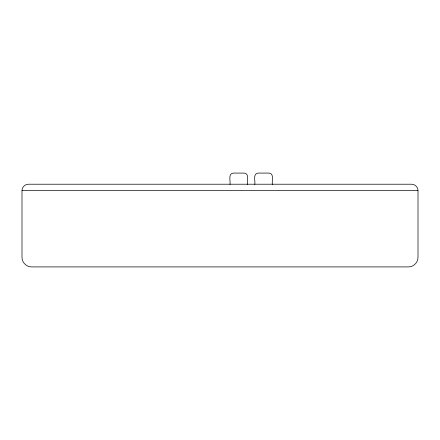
<?xml version="1.0" encoding="UTF-8"?>
<svg xmlns="http://www.w3.org/2000/svg" width="440" height="440" viewBox="0 0 440 440"><rect width="100%" height="100%" fill="white"/><g stroke="black" fill="none" stroke-linecap="round" stroke-linejoin="round"><path stroke-width="0.66" d="M22 190.581C21.978 187.176 24.959 184.195 28.364 184.217L411.637 184.217C415.041 184.195 418.022 187.176 418 190.581L418 257.373C418.033 262.482 413.567 266.948 408.458 266.915L31.543 266.915C26.433 266.948 21.967 262.482 22 257.373L22 190.581L418 190.581M272.322 184.443C271.706 181.143 274.494 173.679 269.115 173.085L258.038 173.085C252.654 173.679 255.448 181.143 254.832 184.443M247.511 184.443C246.895 181.143 249.689 173.679 244.305 173.085L233.228 173.085C227.843 173.679 230.637 181.143 230.021 184.443"/></g></svg>
